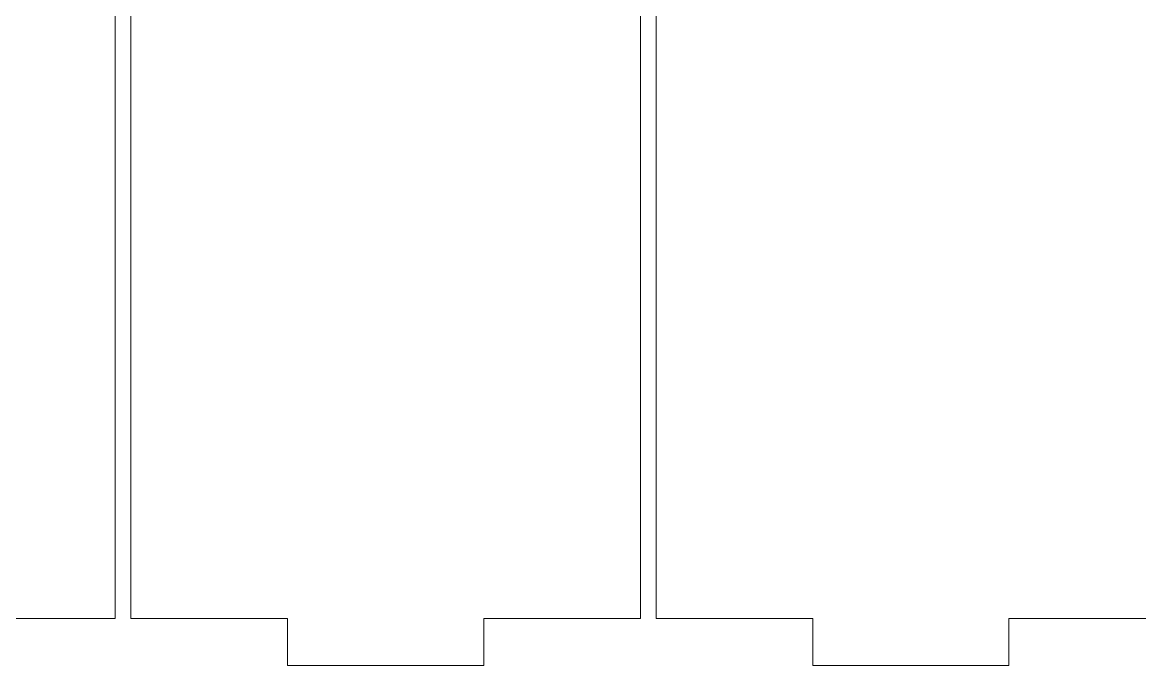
# Model space of a CAD drawing. Header units: millimetres. Extents: x -450 to 450, y -635 to 635.
# Drawn here: x 235.5 to 378, y 406.2 to 488.2 of the extents above; entities that cross this region are included whole.
import ezdxf

# ---------------------------------------------------------------- set-up
doc = ezdxf.new("R2010")
doc.units = ezdxf.units.MM
doc.header["$MEASUREMENT"] = 0
doc.layers.add('Camada 1', color=7, linetype='Continuous')

msp = doc.modelspace()

# ---------------------------------------------------------------- linework, layer by layer
at = {"layer": 'Camada 1', "color": 250, "lineweight": 20}
for points in [[(202.3334, 406.1801), (202.3334, 406.1801), (227.3334, 406.1801), (227.3334, 406.1801), (227.3334, 406.1801), (227.3334, 406.1801), (227.3334, 412.1801), (227.3334, 412.1801), (227.3334, 412.1801), (227.3334, 412.1801), (247.3334, 412.1801), (247.3334, 412.1801), (247.3334, 412.1801), (247.3334, 412.1801), (247.3334, 512.1801), (247.3334, 512.1801), (247.3334, 512.1801), (247.3334, 512.1801), (227.3334, 512.1801), (227.3334, 512.1801), (227.3334, 512.1801), (227.3334, 512.1801), (227.3334, 518.1801), (227.3334, 518.1801), (227.3334, 518.1801), (227.3334, 518.1801), (202.3334, 518.1801), (202.3334, 518.1801), (202.3334, 518.1801), (202.3334, 518.1801), (202.3334, 512.1801), (202.3334, 512.1801), (202.3334, 512.1801), (202.3334, 512.1801), (182.3334, 512.1801), (182.3334, 512.1801), (182.3334, 512.1801), (182.3334, 512.1801), (182.3334, 412.1801), (182.3334, 412.1801), (182.3334, 412.1801), (182.3334, 412.1801), (202.3334, 412.1801), (202.3334, 412.1801), (202.3334, 412.1801), (202.3334, 412.1801), (202.3334, 406.1801), (202.3334, 406.1801)], [(269.3334, 406.1801), (269.3334, 406.1801), (294.3334, 406.1801), (294.3334, 406.1801), (294.3334, 406.1801), (294.3334, 406.1801), (294.3334, 412.1801), (294.3334, 412.1801), (294.3334, 412.1801), (294.3334, 412.1801), (314.3334, 412.1801), (314.3334, 412.1801), (314.3334, 412.1801), (314.3334, 412.1801), (314.3334, 512.1801), (314.3334, 512.1801), (314.3334, 512.1801), (314.3334, 512.1801), (294.3334, 512.1801), (294.3334, 512.1801), (294.3334, 512.1801), (294.3334, 512.1801), (294.3334, 518.1801), (294.3334, 518.1801), (294.3334, 518.1801), (294.3334, 518.1801), (269.3334, 518.1801), (269.3334, 518.1801), (269.3334, 518.1801), (269.3334, 518.1801), (269.3334, 512.1801), (269.3334, 512.1801), (269.3334, 512.1801), (269.3334, 512.1801), (249.3334, 512.1801), (249.3334, 512.1801), (249.3334, 512.1801), (249.3334, 512.1801), (249.3334, 412.1801), (249.3334, 412.1801), (249.3334, 412.1801), (249.3334, 412.1801), (269.3334, 412.1801), (269.3334, 412.1801), (269.3334, 412.1801), (269.3334, 412.1801), (269.3334, 406.1801), (269.3334, 406.1801)], [(336.3334, 406.1801), (336.3334, 406.1801), (361.3334, 406.1801), (361.3334, 406.1801), (361.3334, 406.1801), (361.3334, 406.1801), (361.3334, 412.1801), (361.3334, 412.1801), (361.3334, 412.1801), (361.3334, 412.1801), (381.3334, 412.1801), (381.3334, 412.1801), (381.3334, 412.1801), (381.3334, 412.1801), (381.3334, 512.1801), (381.3334, 512.1801), (381.3334, 512.1801), (381.3334, 512.1801), (361.3334, 512.1801), (361.3334, 512.1801), (361.3334, 512.1801), (361.3334, 512.1801), (361.3334, 518.1801), (361.3334, 518.1801), (361.3334, 518.1801), (361.3334, 518.1801), (336.3334, 518.1801), (336.3334, 518.1801), (336.3334, 518.1801), (336.3334, 518.1801), (336.3334, 512.1801), (336.3334, 512.1801), (336.3334, 512.1801), (336.3334, 512.1801), (316.3334, 512.1801), (316.3334, 512.1801), (316.3334, 512.1801), (316.3334, 512.1801), (316.3334, 412.1801), (316.3334, 412.1801), (316.3334, 412.1801), (316.3334, 412.1801), (336.3334, 412.1801), (336.3334, 412.1801), (336.3334, 412.1801), (336.3334, 412.1801), (336.3334, 406.1801), (336.3334, 406.1801)]]:
    msp.add_open_spline(points, degree=3, knots=[0, 0, 0, 0, 0.07692308, 0.07692308, 0.07692308, 0.07692308, 0.15384615, 0.15384615, 0.15384615, 0.15384615, 0.23076923, 0.23076923, 0.23076923, 0.23076923, 0.30769231, 0.30769231, 0.30769231, 0.30769231, 0.38461538, 0.38461538, 0.38461538, 0.38461538, 0.46153846, 0.46153846, 0.46153846, 0.46153846, 0.53846154, 0.53846154, 0.53846154, 0.53846154, 0.61538462, 0.61538462, 0.61538462, 0.61538462, 0.69230769, 0.69230769, 0.69230769, 0.69230769, 0.76923077, 0.76923077, 0.76923077, 0.76923077, 0.84615385, 0.84615385, 0.84615385, 0.84615385, 1, 1, 1, 1], dxfattribs=at)

doc.saveas('drawing.dxf')
